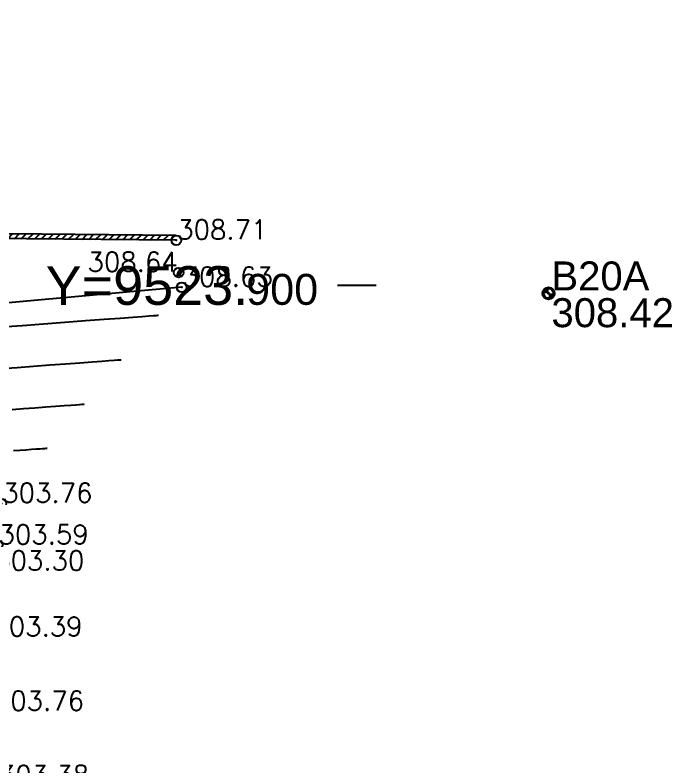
# Model space of a CAD drawing. Header units: millimetres. Extents: x 524954 to 526204, y 9523489 to 9524010.
# Drawn here: x 526170.19 to 526204.19, y 9523875.09 to 9523913.99 of the extents above; entities that cross this region are included whole.
import ezdxf
from ezdxf.enums import TextEntityAlignment as Align

# ---------------------------------------------------------------- set-up
doc = ezdxf.new("R2010")
doc.units = ezdxf.units.MM
doc.header["$PDMODE"] = 32
doc.header["$PDSIZE"] = 0.5
for name, color, linetype in [('Annotation', 7, 'Continuous'), ('Carroyage', 7, 'Continuous'), ('Cloture', 7, 'Continuous'), ('CN_01_00', 3, 'Continuous'), ('CN_02_00', 4, 'Continuous'), ('CN_05_00', 6, 'Continuous'), ('Haut_Talus', 30, 'Continuous'), ('Murs', 1, 'Continuous'), ('TopoAlt', 3, 'Continuous'), ('TopoAlt polygo', 7, 'Continuous'), ('TOPOJIS', 7, 'Continuous'), ('TOPOJIS polygo', 1, 'Continuous'), ('TopoMat polygo', 1, 'Continuous')]:
    doc.layers.add(name, color=color, linetype=linetype)
doc.styles.add('Arial 1.0', font='arial.ttf', dxfattribs={"width": 0.99, "height": 1})
doc.styles.add('Simplex 1.0', font='Simplex.shx', dxfattribs={"width": 0.99, "height": 1})
doc.styles.get("Standard").update_dxf_attribs({"font": 'arial.ttf'})

# ---------------------------------------------------------------- blocks, each defined once
blk = doc.blocks.new('TCPOINT M')
at = {"color": 0}
blk.add_point((0, 0), dxfattribs=at)
at = {"layer": 'TopoAlt', "style": 'Simplex 1.0', "width": 0.99}
blk.add_attdef('ALT', (0.15, 0.15), '', height=1, dxfattribs=at)
blk = doc.blocks.new('TCPOINT polygo')
at = {"color": 0, "const_width": 0.075}
blk.add_lwpolyline([(0, 0.0375, 1), (0, -0.0375, 1)], format="xyb", close=True, dxfattribs=at)
at = {"color": 0}
blk.add_point((0, 0), dxfattribs=at)
at = {"layer": 'TopoAlt polygo', "style": 'Arial 1.0', "width": 0.99}
blk.add_attdef('ALT', (0.15, 0.15), '', height=2, dxfattribs=at)
at = {"layer": 'TopoMat polygo', "style": 'Arial 1.0', "width": 0.99}
blk.add_attdef('MAT', text='', height=2, dxfattribs=at).set_placement((0.15, -2.5), align=Align.TOP_LEFT)
blk = doc.blocks.new('t014')
at = {"color": 0, "const_width": 1.249375}
for points in [[(0, 0.625313, 0.414214), (-0.625313, 0, 1)], [(0, -0.625312, 0.414214), (0.625313, 0, 0.414214)]]:
    blk.add_lwpolyline(points, format="xyb", dxfattribs=at)
at = {"color": 0}
blk.add_circle((0, 0), 1.25, dxfattribs=at)

msp = doc.modelspace()

# ---------------------------------------------------------------- hatches: boundary and pattern name
at = {"layer": 'Murs'}
h = msp.add_hatch(dxfattribs=at)
h.set_pattern_fill('_U', color=256, scale=0.25, angle=45, style=0, pattern_type=0)
h.set_pattern_definition([(45, (0, 0), (-0.1767766952966, 0.1767766952966), [])])
h.paths.add_polyline_path([(526178.529, 9523902.34), (526157.195, 9523902.542), (526163.521, 9523913.992), (526163.74, 9523913.871), (526157.617, 9523902.788), (526178.531, 9523902.59)])

# ---------------------------------------------------------------- linework, layer by layer
at = {"layer": 'Carroyage'}
msp.add_line((526188.877, 9523900), (526186.877, 9523900), dxfattribs=at)
at = {"layer": 'Cloture', "flags": 128}
for points in [[(526178.529, 9523902.34), (526157.195, 9523902.542), (526163.521, 9523913.992)], [(526178.531, 9523902.59), (526157.617, 9523902.788), (526163.74, 9523913.871)]]:
    msp.add_lwpolyline(points, dxfattribs=at)
at = {"layer": 'CN_01_00', "elevation": 307, "flags": 128}
msp.add_lwpolyline([(526169.482, 9523895.705), (526170.295, 9523895.765), (526171.143, 9523895.827), (526171.99, 9523895.89), (526172.801, 9523895.95), (526173.541, 9523896.004), (526174.174, 9523896.051), (526174.673, 9523896.088), (526175.049, 9523896.116), (526175.318, 9523896.136), (526175.498, 9523896.149), (526175.608, 9523896.157), (526175.664, 9523896.161), (526175.685, 9523896.163), (526175.688, 9523896.163)], dxfattribs=at)
at = {"layer": 'CN_02_00', "flags": 128}
for points, elevation in [([(526169.491, 9523897.861), (526170.552, 9523897.939), (526171.66, 9523898.021), (526172.767, 9523898.103), (526173.827, 9523898.181), (526174.795, 9523898.253), (526175.623, 9523898.314), (526176.277, 9523898.362), (526176.769, 9523898.398), (526177.121, 9523898.424), (526177.357, 9523898.442), (526177.5, 9523898.452), (526177.573, 9523898.458), (526177.601, 9523898.46), (526177.604, 9523898.46)], 308), ([(526170.039, 9523893.59), (526170.627, 9523893.634), (526171.214, 9523893.677), (526171.775, 9523893.718), (526172.287, 9523893.756), (526172.724, 9523893.788), (526173.07, 9523893.814), (526173.329, 9523893.833), (526173.516, 9523893.847), (526173.64, 9523893.856), (526173.716, 9523893.862), (526173.755, 9523893.864), (526173.769, 9523893.865), (526173.771, 9523893.866)], 306)]:
    msp.add_lwpolyline(points, dxfattribs=dict(at, elevation=elevation))
at = {"layer": 'CN_05_00', "elevation": 305, "flags": 128}
msp.add_lwpolyline([(526171.854, 9523891.568), (526171.853, 9523891.568), (526171.845, 9523891.568), (526171.824, 9523891.566), (526171.782, 9523891.563), (526171.713, 9523891.558), (526171.61, 9523891.55), (526171.466, 9523891.54), (526171.275, 9523891.526), (526171.033, 9523891.508), (526170.749, 9523891.487), (526170.437, 9523891.464), (526170.111, 9523891.44)], dxfattribs=at)
at = {"layer": 'Haut_Talus', "flags": 128}
msp.add_lwpolyline([(526178.812, 9523899.907), (526165.246, 9523898.69), (526137.1, 9523895.147)], dxfattribs=at)

# ---------------------------------------------------------------- block references
at = {"layer": 'TOPOJIS'}
ref = msp.add_blockref('TCPOINT M', (526178.529, 9523902.34, 308.71), dxfattribs=at)
ref.add_attrib('ALT', '308.71', (526178.579, 9523902.39, 308.71), dxfattribs={"layer": 'TopoAlt', "height": 1, "style": 'Simplex 1.0', "width": 0.99})
ref = msp.add_blockref('TCPOINT M', (526178.656, 9523900.671, 308.64), dxfattribs=at)
ref.add_attrib('ALT', '308.64', dxfattribs={"layer": 'TopoAlt', "height": 1, "style": 'Simplex 1.0', "width": 0.99}).set_placement((526178.606, 9523900.721, 308.64), align=Align.RIGHT)
ref = msp.add_blockref('TCPOINT M', (526178.812, 9523899.907, 308.63), dxfattribs=at)
ref.add_attrib('ALT', '308.63', (526178.862, 9523899.957, 308.63), dxfattribs={"layer": 'TopoAlt', "height": 1, "style": 'Simplex 1.0', "width": 0.99})
ref = msp.add_blockref('TCPOINT M', (526169.478, 9523888.72, 303.76), dxfattribs=at)
ref.add_attrib('ALT', '303.76', (526169.528, 9523888.77, 303.76), dxfattribs={"layer": 'TopoAlt', "height": 1, "style": 'Simplex 1.0', "width": 0.99})
ref = msp.add_blockref('TCPOINT M', (526169.283, 9523886.573, 303.59), dxfattribs=at)
ref.add_attrib('ALT', '303.59', (526169.333, 9523886.623, 303.59), dxfattribs={"layer": 'TopoAlt', "height": 1, "style": 'Simplex 1.0', "width": 0.99})
ref = msp.add_blockref('TCPOINT M', (526169.059, 9523885.217, 303.3), dxfattribs=at)
ref.add_attrib('ALT', '303.30', (526169.109, 9523885.267, 303.3), dxfattribs={"layer": 'TopoAlt', "height": 1, "style": 'Simplex 1.0', "width": 0.99})
ref = msp.add_blockref('TCPOINT M', (526168.964, 9523881.807, 303.39), dxfattribs=at)
ref.add_attrib('ALT', '303.39', (526169.014, 9523881.857, 303.39), dxfattribs={"layer": 'TopoAlt', "height": 1, "style": 'Simplex 1.0', "width": 0.99})
ref = msp.add_blockref('TCPOINT M', (526169.042, 9523877.97, 303.76), dxfattribs=at)
ref.add_attrib('ALT', '303.76', (526169.092, 9523878.02, 303.76), dxfattribs={"layer": 'TopoAlt', "height": 1, "style": 'Simplex 1.0', "width": 0.99})
ref = msp.add_blockref('TCPOINT M', (526169.304, 9523874.112, 303.38), dxfattribs=at)
ref.add_attrib('ALT', '303.38', (526169.354, 9523874.162, 303.38), dxfattribs={"layer": 'TopoAlt', "height": 1, "style": 'Simplex 1.0', "width": 0.99})
at = {"layer": 'TOPOJIS polygo'}
ref = msp.add_blockref('TCPOINT polygo', (526197.799, 9523899.594, 308.42), dxfattribs=at)
ref.add_attrib('MAT', 'B20A', (526197.949, 9523899.744, 308.42), dxfattribs={"layer": 'TopoMat polygo', "height": 1.5, "style": 'Arial 1.0', "width": 0.99})
ref.add_attrib('ALT', '308.42', dxfattribs={"layer": 'TopoAlt polygo', "height": 1.5, "style": 'Arial 1.0', "width": 0.99}).set_placement((526197.949, 9523899.344, 308.42), align=Align.TOP_LEFT)
at = {"layer": 'TOPOJIS polygo', "xscale": 0.25, "yscale": 0.25, "zscale": 0.25}
msp.add_blockref('t014', (526197.799, 9523899.594, 308.418), dxfattribs=at)

# ---------------------------------------------------------------- texts
at = {"layer": 'Annotation'}
for s, height, p in [('Y=9523.', 2, (526182.255, 9523899)), ('900', 1.6, (526185.877, 9523899))]:
    msp.add_text(s, height=height, dxfattribs=at).set_placement(p, align=Align.RIGHT)

doc.saveas('drawing.dxf')
